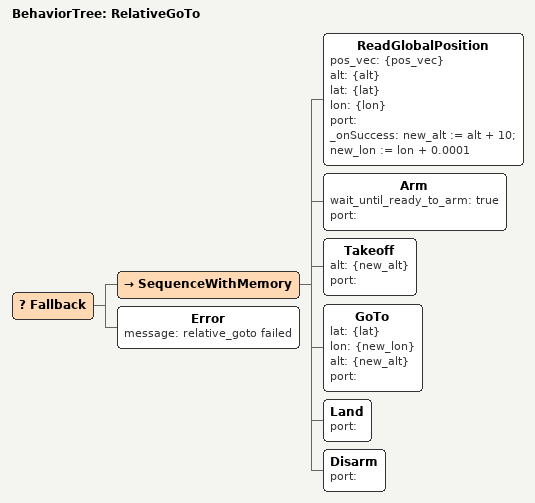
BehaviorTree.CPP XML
<?xml version="1.0" encoding="UTF-8"?>
<root BTCPP_format="4"
      main_tree_to_execute="RelativeGoTo">
  <BehaviorTree ID="RelativeGoTo">
    <Fallback>
      <SequenceWithMemory>
        <ReadGlobalPosition pos_vec="{pos_vec}"
                            alt="{alt}"
                            lat="{lat}"
                            lon="{lon}"
                            port=""
                            _onSuccess="new_alt := alt + 10;&#10;new_lon := lon + 0.0001"/>
        <Arm wait_until_ready_to_arm="true"
             port=""/>
        <Takeoff alt="{new_alt}"
                 port=""/>
        <GoTo lat="{lat}"
              lon="{new_lon}"
              alt="{new_alt}"
              port=""/>
        <Land port=""/>
        <Disarm port=""/>
      </SequenceWithMemory>
      <Error message="relative_goto failed"/>
    </Fallback>
  </BehaviorTree>

</root>
